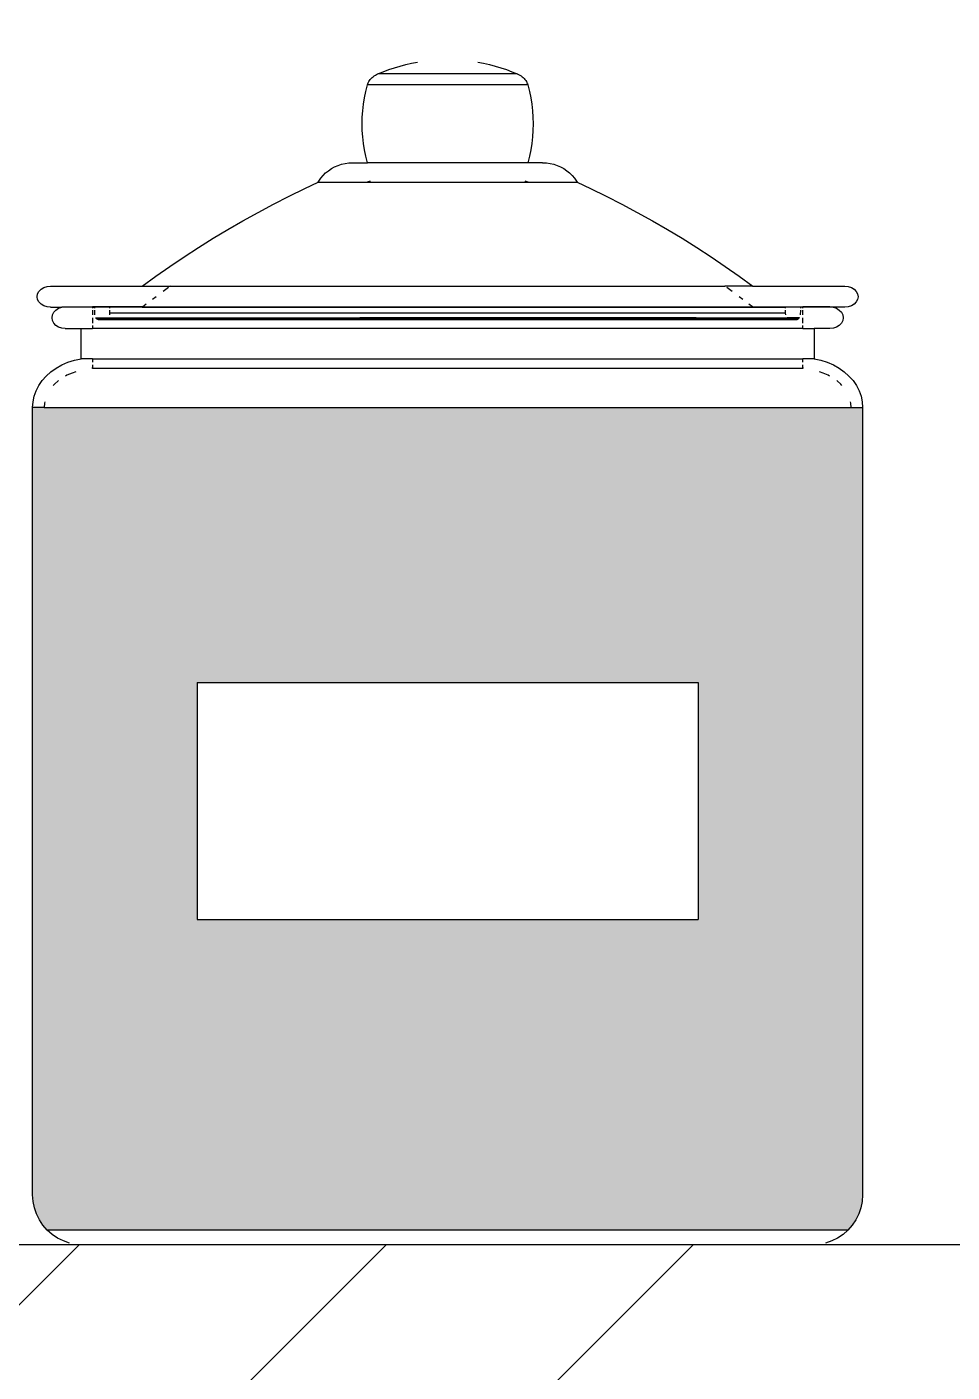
# Model space of a CAD drawing. Header units: millimetres. Extents: x 857 to 2168, y 576 to 1198.
# Drawn here: x 1510.3 to 1517.08, y 625.43 to 635.29 of the extents above; entities that cross this region are included whole.
import ezdxf

# ---------------------------------------------------------------- set-up
doc = ezdxf.new("R2010")
doc.units = ezdxf.units.MM
doc.layers.add('WAL', color=7, linetype='Continuous', lineweight=30)

msp = doc.modelspace()

# ---------------------------------------------------------------- hatches: boundary and pattern name
at = {"lineweight": -2, "true_color": 0xfac7ad}
h = msp.add_hatch(color=31, dxfattribs=at)
h.dxf.hatch_style = 1
h.paths.add_polyline_path([(1502.9774, 666.3152), (1502.8928, 666.3152), (1496.9806, 666.3152), (1496.896, 666.3152), (1496.896, 660.5431), (1496.8991, 660.4954), (1496.9084, 660.4484), (1496.9238, 660.4031), (1496.945, 660.3602), (1496.9716, 660.3204), (1497.0031, 660.2844), (1497.0391, 660.2529), (1497.0789, 660.2263), (1497.1218, 660.2051), (1497.1338, 660.2011), (1502.7396, 660.2011), (1502.7516, 660.2051), (1502.7945, 660.2263), (1502.8343, 660.2529), (1502.8703, 660.2844), (1502.9018, 660.3204), (1502.9284, 660.3602), (1502.9496, 660.4031), (1502.9649, 660.4484), (1502.9743, 660.4954), (1502.9774, 660.5431)])
h.paths.add_polyline_path([(1501.7719, 662.5604), (1498.1014, 662.5604), (1498.1014, 664.298), (1501.7719, 664.298)], flags=16)
h.paths.add_polyline_path([(1509.9276, 666.3152), (1509.843, 666.3152), (1503.9308, 666.3152), (1503.8462, 666.3152), (1503.8462, 660.5431), (1503.8493, 660.4954), (1503.8587, 660.4484), (1503.874, 660.4031), (1503.8952, 660.3602), (1503.9218, 660.3204), (1503.9533, 660.2844), (1503.9893, 660.2529), (1504.0291, 660.2263), (1504.072, 660.2051), (1504.084, 660.2011), (1509.6898, 660.2011), (1509.7018, 660.2051), (1509.7447, 660.2263), (1509.7845, 660.2529), (1509.8205, 660.2844), (1509.852, 660.3204), (1509.8786, 660.3602), (1509.8998, 660.4031), (1509.9152, 660.4484), (1509.9245, 660.4954), (1509.9276, 660.5431)])
h.paths.add_polyline_path([(1505.0517, 662.5604), (1505.0517, 664.298), (1508.7221, 664.298), (1508.7221, 662.5604)], flags=16)
h.paths.add_polyline_path([(1516.6871, 660.4031), (1516.7025, 660.4484), (1516.7118, 660.4954), (1516.715, 660.5431), (1516.715, 664.7949), (1510.6335, 664.7949), (1510.6335, 660.5431), (1510.6366, 660.4954), (1510.646, 660.4484), (1510.6614, 660.4031), (1510.6825, 660.3602), (1510.7091, 660.3204), (1510.7407, 660.2844), (1510.7766, 660.2529), (1510.8164, 660.2263), (1510.8594, 660.2051), (1510.8714, 660.2011), (1516.4771, 660.2011), (1516.4891, 660.2051), (1516.532, 660.2263), (1516.5718, 660.2529), (1516.6078, 660.2844), (1516.6393, 660.3204), (1516.6659, 660.3602)])
h.paths.add_polyline_path([(1511.839, 661.8002), (1511.839, 663.5378), (1515.5095, 663.5378), (1515.5095, 661.8002)], flags=16)
h.paths.add_polyline_path([(1523.6652, 664.7949), (1517.5837, 664.7949), (1517.5837, 660.5431), (1517.5869, 660.4954), (1517.5962, 660.4484), (1517.6116, 660.4031), (1517.6327, 660.3602), (1517.6593, 660.3204), (1517.6909, 660.2844), (1517.7269, 660.2529), (1517.7667, 660.2263), (1517.8096, 660.2051), (1517.8216, 660.2011), (1523.4273, 660.2011), (1523.4393, 660.2051), (1523.4822, 660.2263), (1523.522, 660.2529), (1523.558, 660.2844), (1523.5896, 660.3204), (1523.6162, 660.3602), (1523.6373, 660.4031), (1523.6527, 660.4484), (1523.662, 660.4954), (1523.6652, 660.5431)])
h.paths.add_polyline_path([(1518.7892, 661.8002), (1518.7892, 663.5378), (1522.4597, 663.5378), (1522.4597, 661.8002)], flags=16)
h.paths.add_polyline_path([(1504.2156, 653.5271), (1498.1341, 653.5271), (1498.1341, 649.2754), (1498.1373, 649.2276), (1498.1466, 649.1807), (1498.162, 649.1354), (1498.1831, 649.0925), (1498.2097, 649.0527), (1498.2413, 649.0167), (1504.1084, 649.0167), (1504.14, 649.0527), (1504.1666, 649.0925), (1504.1877, 649.1354), (1504.2031, 649.1807), (1504.2124, 649.2276), (1504.2156, 649.2754)])
h.paths.add_polyline_path([(1503.0101, 650.5325), (1499.3396, 650.5325), (1499.3396, 652.27), (1503.0101, 652.27)], flags=16)
h.paths.add_polyline_path([(1524.9033, 655.0475), (1524.8187, 655.0475), (1518.9065, 655.0475), (1518.8219, 655.0475), (1518.8219, 649.2754), (1518.825, 649.2276), (1518.8344, 649.1807), (1518.8497, 649.1354), (1518.8709, 649.0925), (1518.8975, 649.0527), (1518.9291, 649.0167), (1524.7962, 649.0167), (1524.8277, 649.0527), (1524.8543, 649.0925), (1524.8755, 649.1354), (1524.8909, 649.1807), (1524.9002, 649.2276), (1524.9033, 649.2754)])
h.paths.add_polyline_path([(1523.6979, 653.0302), (1523.6979, 651.2927), (1520.0274, 651.2927), (1520.0274, 653.0302)], flags=16)
h.paths.add_polyline_path([(1511.1658, 653.5271), (1505.0844, 653.5271), (1505.0844, 649.2754), (1505.0875, 649.2276), (1505.0968, 649.1807), (1505.1122, 649.1354), (1505.1334, 649.0925), (1505.16, 649.0527), (1505.1915, 649.0167), (1511.0586, 649.0167), (1511.0902, 649.0527), (1511.1168, 649.0925), (1511.1379, 649.1354), (1511.1533, 649.1807), (1511.1627, 649.2276), (1511.1658, 649.2754)])
h.paths.add_polyline_path([(1506.2898, 650.5325), (1506.2898, 652.27), (1509.9603, 652.27), (1509.9603, 650.5325)], flags=16)
h.paths.add_polyline_path([(1517.9531, 655.0475), (1517.8685, 655.0475), (1511.9563, 655.0475), (1511.8717, 655.0475), (1511.8717, 649.2754), (1511.8748, 649.2276), (1511.8841, 649.1807), (1511.8995, 649.1354), (1511.9207, 649.0925), (1511.9473, 649.0527), (1511.9788, 649.0167), (1517.846, 649.0167), (1517.8775, 649.0527), (1517.9041, 649.0925), (1517.9253, 649.1354), (1517.9407, 649.1807), (1517.95, 649.2276), (1517.9531, 649.2754)])
h.paths.add_polyline_path([(1513.0772, 651.2927), (1513.0772, 653.0302), (1516.7476, 653.0302), (1516.7476, 651.2927)], flags=16)
h.paths.add_polyline_path([(1502.6545, 643.7909), (1502.5699, 643.7909), (1496.6576, 643.7909), (1496.573, 643.7909), (1496.573, 638.0188), (1496.5762, 637.9711), (1496.5855, 637.9242), (1496.6009, 637.8788), (1496.622, 637.8359), (1496.6486, 637.7961), (1496.6802, 637.7601), (1496.7162, 637.7286), (1496.7559, 637.702), (1496.7989, 637.6808), (1496.8442, 637.6655), (1496.8911, 637.6561), (1496.9389, 637.653), (1497.304, 637.653), (1501.9235, 637.653), (1502.2886, 637.653), (1502.3364, 637.6561), (1502.3833, 637.6655), (1502.4286, 637.6808), (1502.4715, 637.702), (1502.5113, 637.7286), (1502.5473, 637.7601), (1502.5789, 637.7961), (1502.6054, 637.8359), (1502.6266, 637.8788), (1502.642, 637.9242), (1502.6513, 637.9711), (1502.6545, 638.0188)])
h.paths.add_polyline_path([(1497.7785, 640.0361), (1497.7785, 641.7737), (1501.449, 641.7737), (1501.449, 640.0361)], flags=16)
h.paths.add_polyline_path([(1509.6047, 643.7909), (1509.5201, 643.7909), (1503.6078, 643.7909), (1503.5232, 643.7909), (1503.5232, 638.0188), (1503.5264, 637.9711), (1503.5357, 637.9242), (1503.5511, 637.8788), (1503.5723, 637.8359), (1503.5988, 637.7961), (1503.6304, 637.7601), (1503.6664, 637.7286), (1503.7062, 637.702), (1503.7491, 637.6808), (1503.7944, 637.6655), (1503.8413, 637.6561), (1503.8891, 637.653), (1504.2542, 637.653), (1508.8737, 637.653), (1509.2388, 637.653), (1509.2866, 637.6561), (1509.3335, 637.6655), (1509.3788, 637.6808), (1509.4218, 637.702), (1509.4615, 637.7286), (1509.4975, 637.7601), (1509.5291, 637.7961), (1509.5557, 637.8359), (1509.5768, 637.8788), (1509.5922, 637.9242), (1509.6016, 637.9711), (1509.6047, 638.0188)])
h.paths.add_polyline_path([(1504.7287, 640.0361), (1504.7287, 641.7737), (1508.3992, 641.7737), (1508.3992, 640.0361)], flags=16)
h.paths.add_polyline_path([(1516.392, 642.2706), (1510.3106, 642.2706), (1510.3106, 638.0188), (1510.3137, 637.9711), (1510.323, 637.9242), (1510.3384, 637.8788), (1510.3596, 637.8359), (1510.3862, 637.7961), (1510.4177, 637.7601), (1510.4537, 637.7286), (1510.4935, 637.702), (1510.5364, 637.6808), (1510.5817, 637.6655), (1510.6287, 637.6561), (1510.6764, 637.653), (1511.0416, 637.653), (1515.661, 637.653), (1516.0262, 637.653), (1516.0739, 637.6561), (1516.1208, 637.6655), (1516.1662, 637.6808), (1516.2091, 637.702), (1516.2489, 637.7286), (1516.2848, 637.7601), (1516.3164, 637.7961), (1516.343, 637.8359), (1516.3642, 637.8788), (1516.3795, 637.9242), (1516.3889, 637.9711), (1516.392, 638.0188)])
h.paths.add_polyline_path([(1511.516, 639.2759), (1511.516, 641.0135), (1515.1865, 641.0135), (1515.1865, 639.2759)], flags=16)
h.paths.add_polyline_path([(1523.2932, 637.8359), (1523.3144, 637.8788), (1523.3298, 637.9242), (1523.3391, 637.9711), (1523.3422, 638.0188), (1523.3422, 642.2706), (1517.2608, 642.2706), (1517.2608, 638.0188), (1517.2639, 637.9711), (1517.2732, 637.9242), (1517.2886, 637.8788), (1517.3098, 637.8359), (1517.3364, 637.7961), (1517.3679, 637.7601), (1517.4039, 637.7286), (1517.4437, 637.702), (1517.4866, 637.6808), (1517.5319, 637.6655), (1517.5789, 637.6561), (1517.6266, 637.653), (1517.9918, 637.653), (1522.6112, 637.653), (1522.9764, 637.653), (1523.0241, 637.6561), (1523.0711, 637.6655), (1523.1164, 637.6808), (1523.1593, 637.702), (1523.1991, 637.7286), (1523.2351, 637.7601), (1523.2666, 637.7961)])
h.paths.add_polyline_path([(1518.4663, 639.2759), (1518.4663, 641.0135), (1522.1367, 641.0135), (1522.1367, 639.2759)], flags=16)
h.paths.add_polyline_path([(1502.6849, 630.9782), (1496.6035, 630.9782), (1496.6035, 626.7265), (1496.6066, 626.6787), (1496.616, 626.6318), (1496.6314, 626.5865), (1496.6525, 626.5435), (1496.6791, 626.5037), (1496.7107, 626.4678), (1502.5778, 626.4678), (1502.6093, 626.5037), (1502.6359, 626.5435), (1502.6571, 626.5865), (1502.6725, 626.6318), (1502.6818, 626.6787), (1502.6849, 626.7265)])
h.paths.add_polyline_path([(1497.809, 627.9836), (1497.809, 629.7211), (1501.4795, 629.7211), (1501.4795, 627.9836)], flags=16)
h.paths.add_polyline_path([(1509.6352, 630.9782), (1503.5537, 630.9782), (1503.5537, 626.7265), (1503.5569, 626.6787), (1503.5662, 626.6318), (1503.5816, 626.5865), (1503.6027, 626.5435), (1503.6293, 626.5037), (1503.6609, 626.4678), (1509.528, 626.4678), (1509.5596, 626.5037), (1509.5862, 626.5435), (1509.6073, 626.5865), (1509.6227, 626.6318), (1509.632, 626.6787), (1509.6352, 626.7265)])
h.paths.add_polyline_path([(1504.7592, 627.9836), (1504.7592, 629.7211), (1508.4297, 629.7211), (1508.4297, 627.9836)], flags=16)
h.paths.add_polyline_path([(1516.4225, 632.4986), (1516.3379, 632.4986), (1510.4256, 632.4986), (1510.341, 632.4986), (1510.341, 626.7265), (1510.3442, 626.6787), (1510.3535, 626.6318), (1510.3689, 626.5865), (1510.3901, 626.5435), (1510.4167, 626.5037), (1510.4482, 626.4678), (1516.3153, 626.4678), (1516.3469, 626.5037), (1516.3735, 626.5435), (1516.3946, 626.5865), (1516.41, 626.6318), (1516.4194, 626.6787), (1516.4225, 626.7265)])
h.paths.add_polyline_path([(1511.5465, 628.7437), (1511.5465, 630.4813), (1515.217, 630.4813), (1515.217, 628.7437)], flags=16)
h.paths.add_polyline_path([(1523.3727, 632.4986), (1523.2881, 632.4986), (1517.3759, 632.4986), (1517.2913, 632.4986), (1517.2913, 626.7265), (1517.2944, 626.6787), (1517.3037, 626.6318), (1517.3191, 626.5865), (1517.3403, 626.5435), (1517.3669, 626.5037), (1517.3984, 626.4678), (1523.2656, 626.4678), (1523.2971, 626.5037), (1523.3237, 626.5435), (1523.3449, 626.5865), (1523.3602, 626.6318), (1523.3696, 626.6787), (1523.3727, 626.7265)])
h.paths.add_polyline_path([(1522.1672, 628.7437), (1518.4968, 628.7437), (1518.4968, 630.4813), (1522.1672, 630.4813)], flags=16)
at = {"layer": 'WAL', "lineweight": -2, "true_color": 0xd56c9f}
h = msp.add_hatch(dxfattribs=at)
h.set_pattern_fill('GOST_GROUND', color=233, scale=0.75)
h.set_pattern_definition([(45, (-730.247, 1758.333), (10.606602, 0), [15]), (45, (-727.997, 1758.333), (10.606602, 0), [15]), (45, (-725.747, 1758.333), (10.606602, 0), [15])])
h.paths.add_polyline_path([(1533.8141, 703.2475), (1490.8692, 703.2475), (1490.8692, 673.8299), (1529.406, 673.8299, 0.496712), (1529.406, 672.89), (1490.8692, 672.89), (1490.8692, 671.0101), (1529.406, 671.0101), (1529.406, 626.3639), (1490.8692, 626.3639), (1490.8692, 624.4841), (1529.4284, 624.4841, 0.569305), (1529.4284, 623.5442), (1490.8692, 623.5442), (1490.8692, 594.9485), (1533.8141, 594.9485), (1533.8141, 622.6047)])

# ---------------------------------------------------------------- linework, layer by layer
at = {"layer": 'WAL', "lineweight": -2}
for p, q in [((1512.9104, 634.9587), (1512.9506, 634.9737)), ((1512.9104, 634.9587), (1512.9506, 634.9737)), ((1512.9506, 634.9737), (1512.9916, 634.9874)), ((1512.9506, 634.9737), (1512.9916, 634.9874)), ((1512.9916, 634.9874), (1513.0333, 634.9998)), ((1512.9916, 634.9874), (1513.0333, 634.9998)), ((1513.0333, 634.9998), (1513.0755, 635.0108)), ((1513.0333, 634.9998), (1513.0755, 635.0108)), ((1513.0755, 635.0108), (1513.1182, 635.0204)), ((1513.0755, 635.0108), (1513.1182, 635.0204)), ((1513.1182, 635.0204), (1513.1614, 635.0287)), ((1513.1182, 635.0204), (1513.1614, 635.0287)), ((1513.6021, 635.0287), (1513.6453, 635.0204)), ((1513.6021, 635.0287), (1513.6453, 635.0204)), ((1513.6453, 635.0204), (1513.6881, 635.0108)), ((1513.6453, 635.0204), (1513.6881, 635.0108)), ((1513.6881, 635.0108), (1513.7303, 634.9998)), ((1513.6881, 635.0108), (1513.7303, 634.9998)), ((1513.7303, 634.9998), (1513.7719, 634.9874)), ((1513.7303, 634.9998), (1513.7719, 634.9874)), ((1513.7719, 634.9874), (1513.8129, 634.9737)), ((1513.7719, 634.9874), (1513.8129, 634.9737)), ((1513.8129, 634.9737), (1513.8531, 634.9587)), ((1513.8129, 634.9737), (1513.8531, 634.9587)), ((1512.7823, 634.8145), (1512.794, 634.8614)), ((1512.7823, 634.8145), (1512.794, 634.8614)), ((1512.794, 634.8614), (1512.7967, 634.8699)), ((1512.794, 634.8614), (1512.7967, 634.8699)), ((1513.9695, 634.8614), (1512.794, 634.8614)), ((1513.9695, 634.8614), (1512.794, 634.8614)), ((1512.7967, 634.8699), (1512.8002, 634.8781)), ((1512.7967, 634.8699), (1512.8002, 634.8781)), ((1512.8002, 634.8781), (1512.8044, 634.8862)), ((1512.8002, 634.8781), (1512.8044, 634.8862)), ((1512.8044, 634.8862), (1512.8094, 634.894)), ((1512.8044, 634.8862), (1512.8094, 634.894)), ((1512.8094, 634.894), (1512.815, 634.9015)), ((1512.8094, 634.894), (1512.815, 634.9015)), ((1512.815, 634.9015), (1512.8213, 634.9086)), ((1512.815, 634.9015), (1512.8213, 634.9086)), ((1512.8213, 634.9086), (1512.8282, 634.9154)), ((1512.8213, 634.9086), (1512.8282, 634.9154)), ((1512.8282, 634.9154), (1512.8357, 634.9217)), ((1512.8282, 634.9154), (1512.8357, 634.9217)), ((1512.8357, 634.9217), (1512.8438, 634.9276)), ((1512.8357, 634.9217), (1512.8438, 634.9276)), ((1512.8438, 634.9276), (1512.8524, 634.933)), ((1512.8438, 634.9276), (1512.8524, 634.933)), ((1512.8524, 634.933), (1512.8615, 634.938)), ((1512.8524, 634.933), (1512.8615, 634.938)), ((1512.8615, 634.938), (1512.871, 634.9424)), ((1512.8615, 634.938), (1512.871, 634.9424)), ((1512.871, 634.9424), (1512.9104, 634.9587)), ((1512.871, 634.9424), (1512.9104, 634.9587)), ((1513.8926, 634.9424), (1512.871, 634.9424)), ((1513.8926, 634.9424), (1512.871, 634.9424)), ((1513.8531, 634.9587), (1513.8926, 634.9424)), ((1513.8531, 634.9587), (1513.8926, 634.9424)), ((1513.8926, 634.9424), (1513.902, 634.938)), ((1513.8926, 634.9424), (1513.902, 634.938)), ((1513.902, 634.938), (1513.9111, 634.933)), ((1513.902, 634.938), (1513.9111, 634.933)), ((1513.9111, 634.933), (1513.9197, 634.9276)), ((1513.9111, 634.933), (1513.9197, 634.9276)), ((1513.9197, 634.9276), (1513.9278, 634.9217)), ((1513.9197, 634.9276), (1513.9278, 634.9217)), ((1513.9278, 634.9217), (1513.9353, 634.9154)), ((1513.9278, 634.9217), (1513.9353, 634.9154)), ((1513.9353, 634.9154), (1513.9422, 634.9086)), ((1513.9353, 634.9154), (1513.9422, 634.9086)), ((1513.9422, 634.9086), (1513.9485, 634.9015)), ((1513.9422, 634.9086), (1513.9485, 634.9015)), ((1513.9485, 634.9015), (1513.9542, 634.894)), ((1513.9485, 634.9015), (1513.9542, 634.894)), ((1513.9542, 634.894), (1513.9591, 634.8862)), ((1513.9542, 634.894), (1513.9591, 634.8862)), ((1513.9591, 634.8862), (1513.9633, 634.8781)), ((1513.9591, 634.8862), (1513.9633, 634.8781)), ((1513.9633, 634.8781), (1513.9668, 634.8699)), ((1513.9633, 634.8781), (1513.9668, 634.8699)), ((1513.9668, 634.8699), (1513.9695, 634.8614)), ((1513.9668, 634.8699), (1513.9695, 634.8614)), ((1513.9695, 634.8614), (1513.9812, 634.8145)), ((1513.9695, 634.8614), (1513.9812, 634.8145)), ((1512.7652, 634.7198), (1512.7727, 634.7673)), ((1512.7652, 634.7198), (1512.7727, 634.7673)), ((1512.7727, 634.7673), (1512.7823, 634.8145)), ((1512.7727, 634.7673), (1512.7823, 634.8145)), ((1513.9812, 634.8145), (1513.9909, 634.7673)), ((1513.9812, 634.8145), (1513.9909, 634.7673)), ((1513.9909, 634.7673), (1513.9984, 634.7198)), ((1513.9909, 634.7673), (1513.9984, 634.7198)), ((1512.7566, 634.6244), (1512.7598, 634.6721)), ((1512.7566, 634.6244), (1512.7598, 634.6721)), ((1512.7598, 634.6721), (1512.7652, 634.7198)), ((1512.7598, 634.6721), (1512.7652, 634.7198)), ((1513.9984, 634.7198), (1514.0037, 634.6721)), ((1513.9984, 634.7198), (1514.0037, 634.6721)), ((1514.0037, 634.6721), (1514.0069, 634.6244)), ((1514.0037, 634.6721), (1514.0069, 634.6244)), ((1512.7555, 634.5765), (1512.7566, 634.6244)), ((1512.7555, 634.5765), (1512.7566, 634.6244)), ((1512.7566, 634.5287), (1512.7555, 634.5765)), ((1512.7566, 634.5287), (1512.7555, 634.5765)), ((1514.0069, 634.6244), (1514.008, 634.5765)), ((1514.0069, 634.6244), (1514.008, 634.5765)), ((1514.008, 634.5765), (1514.0069, 634.5287)), ((1514.008, 634.5765), (1514.0069, 634.5287)), ((1512.7598, 634.4809), (1512.7566, 634.5287)), ((1512.7598, 634.4809), (1512.7566, 634.5287)), ((1512.7652, 634.4332), (1512.7598, 634.4809)), ((1512.7652, 634.4332), (1512.7598, 634.4809)), ((1514.0037, 634.4809), (1513.9984, 634.4332)), ((1514.0037, 634.4809), (1513.9984, 634.4332)), ((1514.0069, 634.5287), (1514.0037, 634.4809)), ((1514.0069, 634.5287), (1514.0037, 634.4809)), ((1512.7727, 634.3858), (1512.7652, 634.4332)), ((1512.7727, 634.3858), (1512.7652, 634.4332)), ((1512.7823, 634.3385), (1512.7727, 634.3858)), ((1512.7823, 634.3385), (1512.7727, 634.3858)), ((1513.9909, 634.3858), (1513.9812, 634.3385)), ((1513.9909, 634.3858), (1513.9812, 634.3385)), ((1513.9984, 634.4332), (1513.9909, 634.3858)), ((1513.9984, 634.4332), (1513.9909, 634.3858)), ((1512.5538, 634.2613), (1512.5786, 634.2721)), ((1512.5538, 634.2613), (1512.5786, 634.2721)), ((1512.5786, 634.2721), (1512.6044, 634.2806)), ((1512.5786, 634.2721), (1512.6044, 634.2806)), ((1512.6044, 634.2806), (1512.631, 634.2867)), ((1512.6044, 634.2806), (1512.631, 634.2867)), ((1512.631, 634.2867), (1512.6581, 634.2904)), ((1512.631, 634.2867), (1512.6581, 634.2904)), ((1512.6581, 634.2904), (1512.6854, 634.2916)), ((1512.6581, 634.2904), (1512.6854, 634.2916)), ((1512.6854, 634.2916), (1512.794, 634.2916)), ((1512.6854, 634.2916), (1512.794, 634.2916)), ((1512.794, 634.2916), (1512.7823, 634.3385)), ((1512.794, 634.2916), (1512.7823, 634.3385)), ((1513.9695, 634.2916), (1512.794, 634.2916)), ((1513.9695, 634.2916), (1512.794, 634.2916)), ((1513.9812, 634.3385), (1513.9695, 634.2916)), ((1513.9812, 634.3385), (1513.9695, 634.2916)), ((1514.0781, 634.2916), (1513.9695, 634.2916)), ((1514.0781, 634.2916), (1513.9695, 634.2916)), ((1514.0781, 634.2916), (1514.1054, 634.2904)), ((1514.0781, 634.2916), (1514.1054, 634.2904)), ((1514.1054, 634.2904), (1514.1325, 634.2867)), ((1514.1054, 634.2904), (1514.1325, 634.2867)), ((1514.1325, 634.2867), (1514.1591, 634.2806)), ((1514.1325, 634.2867), (1514.1591, 634.2806)), ((1514.1591, 634.2806), (1514.1849, 634.2721)), ((1514.1591, 634.2806), (1514.1849, 634.2721)), ((1514.1849, 634.2721), (1514.2098, 634.2613)), ((1514.1849, 634.2721), (1514.2098, 634.2613)), ((1512.4374, 634.1556), (1512.452, 634.1773)), ((1512.4374, 634.1556), (1512.452, 634.1773)), ((1512.452, 634.1773), (1512.4687, 634.1977)), ((1512.452, 634.1773), (1512.4687, 634.1977)), ((1512.4687, 634.1977), (1512.4874, 634.2164)), ((1512.4687, 634.1977), (1512.4874, 634.2164)), ((1512.4874, 634.2164), (1512.5079, 634.2334)), ((1512.4874, 634.2164), (1512.5079, 634.2334)), ((1512.5079, 634.2334), (1512.5301, 634.2484)), ((1512.5079, 634.2334), (1512.5301, 634.2484)), ((1512.5301, 634.2484), (1512.5538, 634.2613)), ((1512.5301, 634.2484), (1512.5538, 634.2613)), ((1514.2098, 634.2613), (1514.2334, 634.2484)), ((1514.2098, 634.2613), (1514.2334, 634.2484)), ((1514.2334, 634.2484), (1514.2556, 634.2334)), ((1514.2334, 634.2484), (1514.2556, 634.2334)), ((1514.2556, 634.2334), (1514.2761, 634.2164)), ((1514.2556, 634.2334), (1514.2761, 634.2164)), ((1514.2761, 634.2164), (1514.2949, 634.1977)), ((1514.2761, 634.2164), (1514.2949, 634.1977)), ((1514.2949, 634.1977), (1514.3116, 634.1773)), ((1514.2949, 634.1977), (1514.3116, 634.1773)), ((1514.3116, 634.1773), (1514.3262, 634.1556)), ((1514.3116, 634.1773), (1514.3262, 634.1556)), ((1512.2198, 634.0459), (1512.3353, 634.1022)), ((1512.2198, 634.0459), (1512.3353, 634.1022)), ((1512.3353, 634.1022), (1512.4333, 634.1479)), ((1512.3353, 634.1022), (1512.4333, 634.1479)), ((1512.4333, 634.1479), (1512.4374, 634.1556)), ((1512.4333, 634.1479), (1512.4374, 634.1556)), ((1512.4333, 634.1479), (1512.7926, 634.1479)), ((1512.4333, 634.1479), (1512.7926, 634.1479)), ((1512.8136, 634.1556), (1512.7926, 634.1479)), ((1512.8136, 634.1556), (1512.7926, 634.1479)), ((1512.7926, 634.1479), (1513.9709, 634.1479)), ((1512.7926, 634.1479), (1513.9709, 634.1479)), ((1513.9709, 634.1479), (1513.9499, 634.1556)), ((1513.9709, 634.1479), (1513.9499, 634.1556)), ((1513.9709, 634.1479), (1514.3303, 634.1479)), ((1513.9709, 634.1479), (1514.3303, 634.1479)), ((1514.3262, 634.1556), (1514.3303, 634.1479)), ((1514.3262, 634.1556), (1514.3303, 634.1479)), ((1514.3303, 634.1479), (1514.4283, 634.1022)), ((1514.3303, 634.1479), (1514.4283, 634.1022)), ((1514.4283, 634.1022), (1514.5437, 634.0459)), ((1514.4283, 634.1022), (1514.5437, 634.0459)), ((1511.9929, 633.9279), (1512.1057, 633.9878)), ((1511.9929, 633.9279), (1512.1057, 633.9878)), ((1512.1057, 633.9878), (1512.2198, 634.0459)), ((1512.1057, 633.9878), (1512.2198, 634.0459)), ((1514.5437, 634.0459), (1514.6579, 633.9878)), ((1514.5437, 634.0459), (1514.6579, 633.9878)), ((1514.6579, 633.9878), (1514.7707, 633.9279)), ((1514.6579, 633.9878), (1514.7707, 633.9279)), ((1511.8814, 633.8662), (1511.9929, 633.9279)), ((1511.8814, 633.8662), (1511.9929, 633.9279)), ((1514.7707, 633.9279), (1514.8821, 633.8662)), ((1514.7707, 633.9279), (1514.8821, 633.8662)), ((1511.663, 633.7376), (1511.7715, 633.8028)), ((1511.663, 633.7376), (1511.7715, 633.8028)), ((1511.7715, 633.8028), (1511.8814, 633.8662)), ((1511.7715, 633.8028), (1511.8814, 633.8662)), ((1514.8821, 633.8662), (1514.9921, 633.8028)), ((1514.8821, 633.8662), (1514.9921, 633.8028)), ((1514.9921, 633.8028), (1515.1006, 633.7376)), ((1514.9921, 633.8028), (1515.1006, 633.7376)), ((1511.556, 633.6707), (1511.663, 633.7376)), ((1511.556, 633.6707), (1511.663, 633.7376)), ((1515.1006, 633.7376), (1515.2075, 633.6707)), ((1515.1006, 633.7376), (1515.2075, 633.6707)), ((1511.3469, 633.5319), (1511.4506, 633.6021)), ((1511.3469, 633.5319), (1511.4506, 633.6021)), ((1511.4506, 633.6021), (1511.556, 633.6707)), ((1511.4506, 633.6021), (1511.556, 633.6707)), ((1515.2075, 633.6707), (1515.3129, 633.6021)), ((1515.2075, 633.6707), (1515.3129, 633.6021)), ((1515.3129, 633.6021), (1515.4166, 633.5319)), ((1515.3129, 633.6021), (1515.4166, 633.5319)), ((1511.2448, 633.46), (1511.3469, 633.5319)), ((1511.2448, 633.46), (1511.3469, 633.5319)), ((1515.4166, 633.5319), (1515.5187, 633.46)), ((1515.4166, 633.5319), (1515.5187, 633.46)), ((1510.4229, 633.3763), (1510.4464, 633.384)), ((1510.4229, 633.3763), (1510.4464, 633.384)), ((1510.4464, 633.384), (1510.4715, 633.3866)), ((1510.4464, 633.384), (1510.4715, 633.3866)), ((1510.4715, 633.3866), (1511.1445, 633.3866)), ((1510.4715, 633.3866), (1511.1445, 633.3866)), ((1511.1445, 633.3866), (1511.2448, 633.46)), ((1511.1445, 633.3866), (1511.2448, 633.46)), ((1511.1445, 633.3866), (1511.3508, 633.3866)), ((1511.1445, 633.3866), (1511.3508, 633.3866)), ((1511.3508, 633.3866), (1511.3472, 633.384)), ((1511.3508, 633.3866), (1511.3472, 633.384)), ((1511.3508, 633.3866), (1515.4127, 633.3866)), ((1511.3508, 633.3866), (1515.4127, 633.3866)), ((1515.4163, 633.384), (1515.4127, 633.3866)), ((1515.6191, 633.3866), (1515.4127, 633.3866)), ((1515.4163, 633.384), (1515.4127, 633.3866)), ((1515.6191, 633.3866), (1515.4127, 633.3866)), ((1515.5187, 633.46), (1515.6191, 633.3866)), ((1515.5187, 633.46), (1515.6191, 633.3866)), ((1515.6191, 633.3866), (1516.292, 633.3866)), ((1515.6191, 633.3866), (1516.292, 633.3866)), ((1516.292, 633.3866), (1516.3172, 633.384)), ((1516.292, 633.3866), (1516.3172, 633.384)), ((1516.3172, 633.384), (1516.3406, 633.3763)), ((1516.3172, 633.384), (1516.3406, 633.3763)), ((1510.3743, 633.3095), (1510.3777, 633.3295)), ((1510.3743, 633.3095), (1510.3777, 633.3295)), ((1510.3777, 633.2896), (1510.3743, 633.3095)), ((1510.3777, 633.2896), (1510.3743, 633.3095)), ((1510.3777, 633.3295), (1510.3874, 633.3481)), ((1510.3777, 633.3295), (1510.3874, 633.3481)), ((1510.3874, 633.271), (1510.3777, 633.2896)), ((1510.3874, 633.271), (1510.3777, 633.2896)), ((1510.3874, 633.3481), (1510.4028, 633.364)), ((1510.3874, 633.3481), (1510.4028, 633.364)), ((1510.4028, 633.364), (1510.4229, 633.3763)), ((1510.4028, 633.364), (1510.4229, 633.3763)), ((1511.2455, 633.3095), (1511.2194, 633.2896)), ((1511.2455, 633.3095), (1511.2194, 633.2896)), ((1511.3365, 633.3763), (1511.2974, 633.3481)), ((1511.3365, 633.3763), (1511.2974, 633.3481)), ((1515.4662, 633.3481), (1515.427, 633.3763)), ((1515.4662, 633.3481), (1515.427, 633.3763)), ((1515.5442, 633.2896), (1515.518, 633.3095)), ((1515.5442, 633.2896), (1515.518, 633.3095)), ((1516.3406, 633.3763), (1516.3607, 633.364)), ((1516.3406, 633.3763), (1516.3607, 633.364)), ((1516.3607, 633.364), (1516.3762, 633.3481)), ((1516.3607, 633.364), (1516.3762, 633.3481)), ((1516.3762, 633.3481), (1516.3859, 633.3295)), ((1516.3762, 633.3481), (1516.3859, 633.3295)), ((1516.3859, 633.2896), (1516.3762, 633.271)), ((1516.3859, 633.2896), (1516.3762, 633.271)), ((1516.3859, 633.3295), (1516.3892, 633.3095)), ((1516.3859, 633.3295), (1516.3892, 633.3095)), ((1516.3892, 633.3095), (1516.3859, 633.2896)), ((1516.3892, 633.3095), (1516.3859, 633.2896)), ((1510.4028, 633.255), (1510.3874, 633.271)), ((1510.4028, 633.255), (1510.3874, 633.271)), ((1510.4229, 633.2428), (1510.4028, 633.255)), ((1510.4229, 633.2428), (1510.4028, 633.255)), ((1510.4464, 633.2351), (1510.4229, 633.2428)), ((1510.4464, 633.2351), (1510.4229, 633.2428)), ((1510.4715, 633.2324), (1510.4464, 633.2351)), ((1510.4715, 633.2324), (1510.4464, 633.2351)), ((1510.4715, 633.2324), (1510.555, 633.2323)), ((1510.4715, 633.2324), (1510.555, 633.2323)), ((1510.4863, 633.1763), (1510.496, 633.1954)), ((1510.4863, 633.1763), (1510.496, 633.1954)), ((1510.496, 633.1954), (1510.5114, 633.2118)), ((1510.496, 633.1954), (1510.5114, 633.2118)), ((1510.5114, 633.2118), (1510.5315, 633.2244)), ((1510.5114, 633.2118), (1510.5315, 633.2244)), ((1510.5315, 633.2244), (1510.555, 633.2323)), ((1510.5315, 633.2244), (1510.555, 633.2323)), ((1510.555, 633.2323), (1510.5559, 633.2324)), ((1510.555, 633.2323), (1510.5559, 633.2324)), ((1510.5559, 633.2324), (1510.5801, 633.235)), ((1510.5559, 633.2324), (1510.5801, 633.235)), ((1510.7801, 633.2324), (1510.5559, 633.2324)), ((1510.7801, 633.2324), (1510.5559, 633.2324)), ((1510.5801, 633.235), (1510.7801, 633.235)), ((1510.5801, 633.235), (1510.7801, 633.235)), ((1510.7801, 633.235), (1510.7801, 633.2324)), ((1511.1479, 633.235), (1510.7801, 633.235)), ((1510.7801, 633.235), (1510.7801, 633.2324)), ((1511.1479, 633.235), (1510.7801, 633.235)), ((1510.7801, 633.2324), (1510.7801, 633.2244)), ((1510.7801, 633.2324), (1510.7967, 633.2324)), ((1510.7801, 633.2324), (1510.7801, 633.2244)), ((1510.7801, 633.2324), (1510.7967, 633.2324)), ((1510.7801, 633.2118), (1510.7801, 633.1763)), ((1510.7801, 633.2118), (1510.7801, 633.1763)), ((1510.7969, 633.2244), (1510.7967, 633.2324)), ((1510.9053, 633.2324), (1510.7967, 633.2324)), ((1510.7969, 633.2244), (1510.7967, 633.2324)), ((1510.9053, 633.2324), (1510.7967, 633.2324)), ((1510.7976, 633.1763), (1510.7971, 633.2118)), ((1510.7976, 633.1763), (1510.7971, 633.2118)), ((1510.9053, 633.1893), (1510.9033, 633.1763)), ((1510.9053, 633.1893), (1510.9033, 633.1763)), ((1510.9053, 633.2324), (1510.9053, 633.2244)), ((1511.1445, 633.2324), (1510.9053, 633.2324)), ((1510.9053, 633.2324), (1510.9053, 633.2244)), ((1511.1445, 633.2324), (1510.9053, 633.2324)), ((1510.9053, 633.2118), (1510.9053, 633.1893)), ((1510.9053, 633.2118), (1510.9053, 633.1893)), ((1515.8582, 633.1893), (1510.9053, 633.1893)), ((1515.8582, 633.1893), (1510.9053, 633.1893)), ((1511.1479, 633.235), (1511.1445, 633.2324)), ((1511.1479, 633.235), (1511.1445, 633.2324)), ((1511.1445, 633.2324), (1515.6191, 633.2324)), ((1511.1445, 633.2324), (1515.6191, 633.2324)), ((1511.1741, 633.255), (1511.1479, 633.235)), ((1511.1741, 633.255), (1511.1479, 633.235)), ((1511.1479, 633.235), (1515.6157, 633.235)), ((1511.1479, 633.235), (1515.6157, 633.235)), ((1515.6157, 633.235), (1515.5895, 633.255)), ((1515.6157, 633.235), (1515.5895, 633.255)), ((1515.6191, 633.2324), (1515.6157, 633.235)), ((1515.6157, 633.235), (1515.9835, 633.235)), ((1515.6191, 633.2324), (1515.6157, 633.235)), ((1515.6157, 633.235), (1515.9835, 633.235)), ((1515.6191, 633.235), (1515.9835, 633.235)), ((1515.6191, 633.235), (1515.9835, 633.235)), ((1515.6191, 633.2324), (1515.8582, 633.2324)), ((1515.6191, 633.2324), (1515.8582, 633.2324)), ((1515.8582, 633.2244), (1515.8582, 633.2324)), ((1515.9668, 633.2324), (1515.8582, 633.2324)), ((1515.8582, 633.2244), (1515.8582, 633.2324)), ((1515.9668, 633.2324), (1515.8582, 633.2324)), ((1515.8582, 633.1893), (1515.8582, 633.2118)), ((1515.8582, 633.1893), (1515.8582, 633.2118)), ((1515.8603, 633.1763), (1515.8582, 633.1893)), ((1515.8603, 633.1763), (1515.8582, 633.1893)), ((1515.9665, 633.2118), (1515.9659, 633.1763)), ((1515.9665, 633.2118), (1515.9659, 633.1763)), ((1515.9668, 633.2324), (1515.9667, 633.2244)), ((1515.9668, 633.2324), (1515.9667, 633.2244)), ((1515.9835, 633.2324), (1515.9668, 633.2324)), ((1515.9835, 633.2324), (1515.9668, 633.2324)), ((1515.9835, 633.2324), (1515.9835, 633.235)), ((1516.1834, 633.235), (1515.9835, 633.235)), ((1515.9835, 633.2324), (1515.9835, 633.235)), ((1516.1834, 633.235), (1515.9835, 633.235)), ((1515.9835, 633.2244), (1515.9835, 633.2324)), ((1516.2076, 633.2324), (1515.9835, 633.2324)), ((1515.9835, 633.2244), (1515.9835, 633.2324)), ((1516.2076, 633.2324), (1515.9835, 633.2324)), ((1515.9835, 633.1763), (1515.9835, 633.2118)), ((1515.9835, 633.1763), (1515.9835, 633.2118)), ((1516.1834, 633.235), (1516.2076, 633.2324)), ((1516.1834, 633.235), (1516.2076, 633.2324)), ((1516.2076, 633.2324), (1516.2086, 633.2323)), ((1516.2076, 633.2324), (1516.2086, 633.2323)), ((1516.292, 633.2324), (1516.2086, 633.2323)), ((1516.292, 633.2324), (1516.2086, 633.2323)), ((1516.2086, 633.2323), (1516.232, 633.2244)), ((1516.2086, 633.2323), (1516.232, 633.2244)), ((1516.232, 633.2244), (1516.2521, 633.2118)), ((1516.232, 633.2244), (1516.2521, 633.2118)), ((1516.2521, 633.2118), (1516.2676, 633.1954)), ((1516.2521, 633.2118), (1516.2676, 633.1954)), ((1516.2676, 633.1954), (1516.2773, 633.1763)), ((1516.2676, 633.1954), (1516.2773, 633.1763)), ((1516.3172, 633.2351), (1516.292, 633.2324)), ((1516.3172, 633.2351), (1516.292, 633.2324)), ((1516.3406, 633.2428), (1516.3172, 633.2351)), ((1516.3406, 633.2428), (1516.3172, 633.2351)), ((1516.3607, 633.255), (1516.3406, 633.2428)), ((1516.3607, 633.255), (1516.3406, 633.2428)), ((1516.3762, 633.271), (1516.3607, 633.255)), ((1516.3762, 633.271), (1516.3607, 633.255)), ((1510.4829, 633.1558), (1510.4863, 633.1763)), ((1510.4829, 633.1558), (1510.4863, 633.1763)), ((1510.4863, 633.1353), (1510.4829, 633.1558)), ((1510.4863, 633.1353), (1510.4829, 633.1558)), ((1510.496, 633.1161), (1510.4863, 633.1353)), ((1510.496, 633.1161), (1510.4863, 633.1353)), ((1510.5114, 633.0997), (1510.496, 633.1161)), ((1510.5114, 633.0997), (1510.496, 633.1161)), ((1510.5315, 633.0871), (1510.5114, 633.0997)), ((1510.5315, 633.0871), (1510.5114, 633.0997)), ((1510.555, 633.0792), (1510.5315, 633.0871)), ((1510.555, 633.0792), (1510.5315, 633.0871)), ((1510.7801, 633.1558), (1510.7801, 633.1161)), ((1510.7801, 633.1558), (1510.7801, 633.1161)), ((1510.7801, 633.0997), (1510.7801, 633.0765)), ((1510.7801, 633.0997), (1510.7801, 633.0765)), ((1510.8047, 633.1545), (1510.804, 633.1558)), ((1510.8047, 633.1545), (1510.804, 633.1558)), ((1510.8074, 633.1505), (1510.8047, 633.1545)), ((1510.8047, 633.1545), (1510.8925, 633.1545)), ((1510.8074, 633.1505), (1510.8047, 633.1545)), ((1510.8047, 633.1545), (1510.8925, 633.1545)), ((1510.8074, 633.1505), (1510.8941, 633.1511)), ((1510.8074, 633.1505), (1510.8941, 633.1511)), ((1510.8103, 633.1472), (1510.8074, 633.1505)), ((1510.8103, 633.1472), (1510.8074, 633.1505)), ((1510.8103, 633.1472), (1510.891, 633.1476)), ((1510.8103, 633.1472), (1510.891, 633.1476)), ((1510.8239, 633.1411), (1510.8103, 633.1472)), ((1510.8239, 633.1411), (1510.8103, 633.1472)), ((1510.8841, 633.1428), (1510.8239, 633.1411)), ((1510.8841, 633.1428), (1510.8239, 633.1411)), ((1515.9396, 633.1411), (1510.8239, 633.1411)), ((1515.9396, 633.1411), (1510.8239, 633.1411)), ((1510.8877, 633.1448), (1510.8841, 633.1428)), ((1510.8877, 633.1448), (1510.8841, 633.1428)), ((1515.8794, 633.1428), (1510.8841, 633.1428)), ((1515.8794, 633.1428), (1510.8841, 633.1428)), ((1510.891, 633.1476), (1510.8877, 633.1448)), ((1510.891, 633.1476), (1510.8877, 633.1448)), ((1515.8759, 633.1448), (1510.8877, 633.1448)), ((1515.8759, 633.1448), (1510.8877, 633.1448)), ((1510.8941, 633.1511), (1510.891, 633.1476)), ((1510.8941, 633.1511), (1510.891, 633.1476)), ((1510.891, 633.1476), (1510.8979, 633.1472)), ((1510.891, 633.1476), (1510.8979, 633.1472)), ((1510.8925, 633.1545), (1510.897, 633.1552)), ((1510.8925, 633.1545), (1510.897, 633.1552)), ((1510.897, 633.1552), (1510.8941, 633.1511)), ((1510.897, 633.1552), (1510.8941, 633.1511)), ((1510.8941, 633.1511), (1510.8951, 633.1505)), ((1510.8941, 633.1511), (1510.8951, 633.1505)), ((1510.8951, 633.1505), (1510.9789, 633.1511)), ((1510.8951, 633.1505), (1510.9789, 633.1511)), ((1510.897, 633.1552), (1510.9816, 633.1552)), ((1510.897, 633.1552), (1510.9816, 633.1552)), ((1510.8979, 633.1472), (1510.9759, 633.1476)), ((1510.8979, 633.1472), (1510.9759, 633.1476)), ((1510.9759, 633.1476), (1511.1548, 633.1472)), ((1510.9759, 633.1476), (1511.1548, 633.1472)), ((1510.9789, 633.1511), (1511.1523, 633.1505)), ((1510.9789, 633.1511), (1511.1523, 633.1505)), ((1510.9816, 633.1552), (1511.15, 633.1545)), ((1510.9816, 633.1552), (1511.15, 633.1545)), ((1511.15, 633.1545), (1511.2299, 633.1552)), ((1511.15, 633.1545), (1511.2299, 633.1552)), ((1511.1523, 633.1505), (1511.2274, 633.1511)), ((1511.1523, 633.1505), (1511.2274, 633.1511)), ((1511.1548, 633.1472), (1511.2247, 633.1476)), ((1511.1548, 633.1472), (1511.2247, 633.1476)), ((1511.2247, 633.1476), (1511.5635, 633.1472)), ((1511.2247, 633.1476), (1511.5635, 633.1472)), ((1511.2274, 633.1511), (1511.5614, 633.1505)), ((1511.2274, 633.1511), (1511.5614, 633.1505)), ((1511.2299, 633.1552), (1511.5595, 633.1545)), ((1511.2299, 633.1552), (1511.5595, 633.1545)), ((1511.5595, 633.1545), (1511.6247, 633.1552)), ((1511.5595, 633.1545), (1511.6247, 633.1552)), ((1511.5614, 633.1505), (1511.6228, 633.1511)), ((1511.5614, 633.1505), (1511.6228, 633.1511)), ((1511.5635, 633.1472), (1511.6205, 633.1476)), ((1511.5635, 633.1472), (1511.6205, 633.1476)), ((1511.6205, 633.1476), (1512.096, 633.1472)), ((1511.6205, 633.1476), (1512.096, 633.1472)), ((1511.6228, 633.1511), (1512.0946, 633.1505)), ((1511.6228, 633.1511), (1512.0946, 633.1505)), ((1511.6247, 633.1552), (1512.0932, 633.1545)), ((1511.6247, 633.1552), (1512.0932, 633.1545)), ((1512.0932, 633.1545), (1512.1394, 633.1552)), ((1512.0932, 633.1545), (1512.1394, 633.1552)), ((1512.0946, 633.1505), (1512.138, 633.1511)), ((1512.0946, 633.1505), (1512.138, 633.1511)), ((1512.096, 633.1472), (1512.1364, 633.1476)), ((1512.096, 633.1472), (1512.1364, 633.1476)), ((1512.1364, 633.1476), (1512.7162, 633.1472)), ((1512.1364, 633.1476), (1512.7162, 633.1472)), ((1512.138, 633.1511), (1512.7155, 633.1505)), ((1512.138, 633.1511), (1512.7155, 633.1505)), ((1512.1394, 633.1552), (1512.7148, 633.1545)), ((1512.1394, 633.1552), (1512.7148, 633.1545)), ((1512.7148, 633.1545), (1512.7387, 633.1552)), ((1512.7148, 633.1545), (1512.7387, 633.1552)), ((1512.7155, 633.1505), (1512.7379, 633.1511)), ((1512.7155, 633.1505), (1512.7379, 633.1511)), ((1512.7162, 633.1472), (1512.7371, 633.1476)), ((1512.7162, 633.1472), (1512.7371, 633.1476)), ((1514.0264, 633.1476), (1512.7371, 633.1476)), ((1514.0264, 633.1476), (1512.7371, 633.1476)), ((1514.0256, 633.1511), (1512.7379, 633.1511)), ((1514.0256, 633.1511), (1512.7379, 633.1511)), ((1514.0249, 633.1552), (1512.7387, 633.1552)), ((1514.0249, 633.1552), (1512.7387, 633.1552)), ((1514.0488, 633.1545), (1514.0249, 633.1552)), ((1514.0488, 633.1545), (1514.0249, 633.1552)), ((1514.0481, 633.1505), (1514.0256, 633.1511)), ((1514.0481, 633.1505), (1514.0256, 633.1511)), ((1514.0473, 633.1472), (1514.0264, 633.1476)), ((1514.0473, 633.1472), (1514.0264, 633.1476)), ((1514.6271, 633.1476), (1514.0473, 633.1472)), ((1514.6271, 633.1476), (1514.0473, 633.1472)), ((1514.6256, 633.1511), (1514.0481, 633.1505)), ((1514.6256, 633.1511), (1514.0481, 633.1505)), ((1514.6242, 633.1552), (1514.0488, 633.1545)), ((1514.6242, 633.1552), (1514.0488, 633.1545)), ((1514.6703, 633.1545), (1514.6242, 633.1552)), ((1514.6703, 633.1545), (1514.6242, 633.1552)), ((1514.669, 633.1505), (1514.6256, 633.1511)), ((1514.669, 633.1505), (1514.6256, 633.1511)), ((1514.6675, 633.1472), (1514.6271, 633.1476)), ((1514.6675, 633.1472), (1514.6271, 633.1476)), ((1515.143, 633.1476), (1514.6675, 633.1472)), ((1515.143, 633.1476), (1514.6675, 633.1472)), ((1515.1408, 633.1511), (1514.669, 633.1505)), ((1515.1408, 633.1511), (1514.669, 633.1505)), ((1515.1388, 633.1552), (1514.6703, 633.1545)), ((1515.1388, 633.1552), (1514.6703, 633.1545)), ((1515.204, 633.1545), (1515.1388, 633.1552)), ((1515.204, 633.1545), (1515.1388, 633.1552)), ((1515.2021, 633.1505), (1515.1408, 633.1511)), ((1515.2021, 633.1505), (1515.1408, 633.1511)), ((1515.2001, 633.1472), (1515.143, 633.1476)), ((1515.2001, 633.1472), (1515.143, 633.1476)), ((1515.2001, 633.1472), (1515.5388, 633.1476)), ((1515.2001, 633.1472), (1515.5388, 633.1476)), ((1515.2021, 633.1505), (1515.5361, 633.1511)), ((1515.2021, 633.1505), (1515.5361, 633.1511)), ((1515.204, 633.1545), (1515.5337, 633.1552)), ((1515.204, 633.1545), (1515.5337, 633.1552)), ((1515.5337, 633.1552), (1515.6136, 633.1545)), ((1515.5337, 633.1552), (1515.6136, 633.1545)), ((1515.5361, 633.1511), (1515.6113, 633.1505)), ((1515.5361, 633.1511), (1515.6113, 633.1505)), ((1515.5388, 633.1476), (1515.6087, 633.1472)), ((1515.5388, 633.1476), (1515.6087, 633.1472)), ((1515.6087, 633.1472), (1515.7876, 633.1476)), ((1515.6087, 633.1472), (1515.7876, 633.1476)), ((1515.6113, 633.1505), (1515.7846, 633.1511)), ((1515.6113, 633.1505), (1515.7846, 633.1511)), ((1515.6136, 633.1545), (1515.7819, 633.1552)), ((1515.6136, 633.1545), (1515.7819, 633.1552)), ((1515.7819, 633.1552), (1515.8666, 633.1552)), ((1515.7819, 633.1552), (1515.8666, 633.1552)), ((1515.7846, 633.1511), (1515.8685, 633.1505)), ((1515.7846, 633.1511), (1515.8685, 633.1505)), ((1515.7876, 633.1476), (1515.8656, 633.1472)), ((1515.7876, 633.1476), (1515.8656, 633.1472)), ((1515.8725, 633.1476), (1515.8656, 633.1472)), ((1515.8725, 633.1476), (1515.8656, 633.1472)), ((1515.8666, 633.1552), (1515.871, 633.1545)), ((1515.8694, 633.1511), (1515.8666, 633.1552)), ((1515.8666, 633.1552), (1515.871, 633.1545)), ((1515.8694, 633.1511), (1515.8666, 633.1552)), ((1515.8694, 633.1511), (1515.8685, 633.1505)), ((1515.8694, 633.1511), (1515.8685, 633.1505)), ((1515.8725, 633.1476), (1515.8694, 633.1511)), ((1515.9562, 633.1505), (1515.8694, 633.1511)), ((1515.8725, 633.1476), (1515.8694, 633.1511)), ((1515.9562, 633.1505), (1515.8694, 633.1511)), ((1515.9588, 633.1545), (1515.871, 633.1545)), ((1515.9588, 633.1545), (1515.871, 633.1545)), ((1515.8759, 633.1448), (1515.8725, 633.1476)), ((1515.9532, 633.1472), (1515.8725, 633.1476)), ((1515.8759, 633.1448), (1515.8725, 633.1476)), ((1515.9532, 633.1472), (1515.8725, 633.1476)), ((1515.8794, 633.1428), (1515.8759, 633.1448)), ((1515.8794, 633.1428), (1515.8759, 633.1448)), ((1515.9396, 633.1411), (1515.8794, 633.1428)), ((1515.9396, 633.1411), (1515.8794, 633.1428)), ((1515.9532, 633.1472), (1515.9396, 633.1411)), ((1515.9532, 633.1472), (1515.9396, 633.1411)), ((1515.9562, 633.1505), (1515.9532, 633.1472)), ((1515.9562, 633.1505), (1515.9532, 633.1472)), ((1515.9588, 633.1545), (1515.9562, 633.1505)), ((1515.9588, 633.1545), (1515.9562, 633.1505)), ((1515.9595, 633.1558), (1515.9588, 633.1545)), ((1515.9595, 633.1558), (1515.9588, 633.1545)), ((1515.9835, 633.1161), (1515.9835, 633.1558)), ((1515.9835, 633.1161), (1515.9835, 633.1558)), ((1515.9835, 633.0765), (1515.9835, 633.0997)), ((1515.9835, 633.0765), (1515.9835, 633.0997)), ((1516.232, 633.0871), (1516.2086, 633.0792)), ((1516.232, 633.0871), (1516.2086, 633.0792)), ((1516.2521, 633.0997), (1516.232, 633.0871)), ((1516.2521, 633.0997), (1516.232, 633.0871)), ((1516.2676, 633.1161), (1516.2521, 633.0997)), ((1516.2676, 633.1161), (1516.2521, 633.0997)), ((1516.2773, 633.1353), (1516.2676, 633.1161)), ((1516.2773, 633.1353), (1516.2676, 633.1161)), ((1516.2773, 633.1763), (1516.2806, 633.1558)), ((1516.2773, 633.1763), (1516.2806, 633.1558)), ((1516.2806, 633.1558), (1516.2773, 633.1353)), ((1516.2806, 633.1558), (1516.2773, 633.1353)), ((1510.5801, 633.0765), (1510.555, 633.0792)), ((1510.5801, 633.0765), (1510.555, 633.0792)), ((1510.5801, 633.0765), (1510.6957, 633.0765)), ((1510.5801, 633.0765), (1510.6957, 633.0765)), ((1510.6957, 632.8549), (1510.6957, 633.0765)), ((1510.6957, 633.0765), (1510.7801, 633.0765)), ((1510.6957, 632.8549), (1510.6957, 633.0765)), ((1510.6957, 633.0765), (1510.7801, 633.0765)), ((1515.9835, 633.0765), (1510.7801, 633.0765)), ((1515.9835, 633.0765), (1510.7801, 633.0765)), ((1515.9835, 633.0765), (1516.0678, 633.0765)), ((1515.9835, 633.0765), (1516.0678, 633.0765)), ((1516.0678, 633.0765), (1516.0678, 632.8549)), ((1516.1834, 633.0765), (1516.0678, 633.0765)), ((1516.0678, 633.0765), (1516.0678, 632.8549)), ((1516.1834, 633.0765), (1516.0678, 633.0765)), ((1516.2086, 633.0792), (1516.1834, 633.0765)), ((1516.2086, 633.0792), (1516.1834, 633.0765)), ((1510.5132, 632.7859), (1510.5549, 632.8094)), ((1510.5132, 632.7859), (1510.5549, 632.8094)), ((1510.5549, 632.8094), (1510.5996, 632.8289)), ((1510.5549, 632.8094), (1510.5996, 632.8289)), ((1510.5996, 632.8289), (1510.6468, 632.8441)), ((1510.5996, 632.8289), (1510.6468, 632.8441)), ((1510.6468, 632.8441), (1510.6957, 632.8549)), ((1510.6468, 632.8441), (1510.6957, 632.8549)), ((1510.7801, 632.8549), (1510.6957, 632.8549)), ((1510.7801, 632.8549), (1510.6957, 632.8549)), ((1510.7801, 632.8549), (1510.7801, 632.8289)), ((1510.7801, 632.8549), (1515.9835, 632.8549)), ((1510.7801, 632.8549), (1510.7801, 632.8289)), ((1510.7801, 632.8549), (1515.9835, 632.8549)), ((1510.7801, 632.8094), (1510.7801, 632.787)), ((1510.7801, 632.8094), (1510.7801, 632.787)), ((1515.9835, 632.8289), (1515.9835, 632.8549)), ((1516.0678, 632.8549), (1515.9835, 632.8549)), ((1515.9835, 632.8289), (1515.9835, 632.8549)), ((1516.0678, 632.8549), (1515.9835, 632.8549)), ((1515.9835, 632.787), (1515.9835, 632.8094)), ((1515.9835, 632.787), (1515.9835, 632.8094)), ((1516.0678, 632.8549), (1516.1168, 632.8441)), ((1516.0678, 632.8549), (1516.1168, 632.8441)), ((1516.1168, 632.8441), (1516.1639, 632.8289)), ((1516.1168, 632.8441), (1516.1639, 632.8289)), ((1516.1639, 632.8289), (1516.2086, 632.8094)), ((1516.1639, 632.8289), (1516.2086, 632.8094)), ((1516.2086, 632.8094), (1516.2503, 632.7859)), ((1516.2086, 632.8094), (1516.2503, 632.7859)), ((1510.3864, 632.6585), (1510.4112, 632.6945)), ((1510.3864, 632.6585), (1510.4112, 632.6945)), ((1510.4112, 632.6945), (1510.4409, 632.7281)), ((1510.4112, 632.6945), (1510.4409, 632.7281)), ((1510.4409, 632.7281), (1510.475, 632.7586)), ((1510.4409, 632.7281), (1510.475, 632.7586)), ((1510.475, 632.7586), (1510.5132, 632.7859)), ((1510.475, 632.7586), (1510.5132, 632.7859)), ((1510.5278, 632.6926), (1510.5008, 632.6685)), ((1510.5278, 632.6926), (1510.5008, 632.6685)), ((1510.5305, 632.6945), (1510.5278, 632.6926)), ((1510.5305, 632.6945), (1510.5278, 632.6926)), ((1510.5926, 632.7337), (1510.5825, 632.7281)), ((1510.5926, 632.7337), (1510.5825, 632.7281)), ((1510.6295, 632.7498), (1510.5926, 632.7337)), ((1510.6295, 632.7498), (1510.5926, 632.7337)), ((1510.6567, 632.7586), (1510.6295, 632.7498)), ((1510.6567, 632.7586), (1510.6295, 632.7498)), ((1510.7801, 632.787), (1510.7747, 632.7859)), ((1510.7801, 632.787), (1510.7747, 632.7859)), ((1510.7801, 632.787), (1515.9835, 632.787)), ((1510.7801, 632.787), (1515.9835, 632.787)), ((1515.9888, 632.7859), (1515.9835, 632.787)), ((1515.9888, 632.7859), (1515.9835, 632.787)), ((1516.134, 632.7498), (1516.1068, 632.7586)), ((1516.134, 632.7498), (1516.1068, 632.7586)), ((1516.1709, 632.7337), (1516.134, 632.7498)), ((1516.1709, 632.7337), (1516.134, 632.7498)), ((1516.181, 632.7281), (1516.1709, 632.7337)), ((1516.181, 632.7281), (1516.1709, 632.7337)), ((1516.2357, 632.6926), (1516.2331, 632.6945)), ((1516.2357, 632.6926), (1516.2331, 632.6945)), ((1516.2627, 632.6685), (1516.2357, 632.6926)), ((1516.2627, 632.6685), (1516.2357, 632.6926)), ((1516.2503, 632.7859), (1516.2885, 632.7586)), ((1516.2503, 632.7859), (1516.2885, 632.7586)), ((1516.2885, 632.7586), (1516.3227, 632.7281)), ((1516.2885, 632.7586), (1516.3227, 632.7281)), ((1516.3227, 632.7281), (1516.3523, 632.6945)), ((1516.3227, 632.7281), (1516.3523, 632.6945)), ((1516.3523, 632.6945), (1516.3772, 632.6585)), ((1516.3523, 632.6945), (1516.3772, 632.6585)), ((1510.3525, 632.5806), (1510.3667, 632.6203)), ((1510.3525, 632.5806), (1510.3667, 632.6203)), ((1510.3667, 632.6203), (1510.3864, 632.6585)), ((1510.3667, 632.6203), (1510.3864, 632.6585)), ((1510.5008, 632.6685), (1510.492, 632.6585)), ((1510.5008, 632.6685), (1510.492, 632.6585)), ((1516.2716, 632.6585), (1516.2627, 632.6685)), ((1516.2716, 632.6585), (1516.2627, 632.6685)), ((1516.3772, 632.6585), (1516.3968, 632.6203)), ((1516.3772, 632.6585), (1516.3968, 632.6203)), ((1516.3968, 632.6203), (1516.411, 632.5806)), ((1516.3968, 632.6203), (1516.411, 632.5806)), ((1510.341, 632.4986), (1510.3439, 632.5399)), ((1510.341, 632.4986), (1510.3439, 632.5399)), ((1510.341, 626.7265), (1510.341, 632.4986)), ((1510.4256, 632.4986), (1510.341, 632.4986)), ((1510.341, 626.7265), (1510.341, 632.4986)), ((1510.4256, 632.4986), (1510.341, 632.4986)), ((1510.3439, 632.5399), (1510.3525, 632.5806)), ((1510.3439, 632.5399), (1510.3525, 632.5806)), ((1510.4277, 632.5282), (1510.4256, 632.4986)), ((1510.4277, 632.5282), (1510.4256, 632.4986)), ((1510.4256, 632.4986), (1516.3379, 632.4986)), ((1510.4256, 632.4986), (1516.3379, 632.4986)), ((1510.4302, 632.5399), (1510.4277, 632.5282)), ((1510.4302, 632.5399), (1510.4277, 632.5282)), ((1516.3358, 632.5282), (1516.3334, 632.5399)), ((1516.3358, 632.5282), (1516.3334, 632.5399)), ((1516.3379, 632.4986), (1516.3358, 632.5282)), ((1516.3379, 632.4986), (1516.3358, 632.5282)), ((1516.3379, 632.4986), (1516.4225, 632.4986)), ((1516.3379, 632.4986), (1516.4225, 632.4986)), ((1516.411, 632.5806), (1516.4196, 632.5399)), ((1516.411, 632.5806), (1516.4196, 632.5399)), ((1516.4196, 632.5399), (1516.4225, 632.4986)), ((1516.4196, 632.5399), (1516.4225, 632.4986)), ((1516.4225, 632.4986), (1516.4225, 626.7265)), ((1516.4225, 632.4986), (1516.4225, 626.7265)), ((1511.5465, 630.4813), (1511.5465, 628.7437)), ((1511.5465, 630.4813), (1515.217, 630.4813)), ((1511.5465, 630.4813), (1511.5465, 628.7437)), ((1511.5465, 630.4813), (1515.217, 630.4813)), ((1515.217, 630.4813), (1515.217, 628.7437)), ((1515.217, 630.4813), (1515.217, 628.7437)), ((1511.5465, 628.7437), (1515.217, 628.7437)), ((1511.5465, 628.7437), (1515.217, 628.7437)), ((1510.3442, 626.6787), (1510.341, 626.7265)), ((1510.3442, 626.6787), (1510.341, 626.7265)), ((1510.3535, 626.6318), (1510.3442, 626.6787)), ((1510.3535, 626.6318), (1510.3442, 626.6787)), ((1516.4194, 626.6787), (1516.41, 626.6318)), ((1516.4194, 626.6787), (1516.41, 626.6318)), ((1516.4225, 626.7265), (1516.4194, 626.6787)), ((1516.4225, 626.7265), (1516.4194, 626.6787)), ((1510.3689, 626.5865), (1510.3535, 626.6318)), ((1510.3689, 626.5865), (1510.3535, 626.6318)), ((1510.3901, 626.5435), (1510.3689, 626.5865)), ((1510.3901, 626.5435), (1510.3689, 626.5865)), ((1516.3946, 626.5865), (1516.3735, 626.5435)), ((1516.3946, 626.5865), (1516.3735, 626.5435)), ((1516.41, 626.6318), (1516.3946, 626.5865)), ((1516.41, 626.6318), (1516.3946, 626.5865)), ((1510.4167, 626.5037), (1510.3901, 626.5435)), ((1510.4167, 626.5037), (1510.3901, 626.5435)), ((1510.4482, 626.4678), (1510.4167, 626.5037)), ((1510.4482, 626.4678), (1510.4167, 626.5037)), ((1516.3469, 626.5037), (1516.3153, 626.4678)), ((1516.3469, 626.5037), (1516.3153, 626.4678)), ((1516.3735, 626.5435), (1516.3469, 626.5037)), ((1516.3735, 626.5435), (1516.3469, 626.5037)), ((1510.4842, 626.4362), (1510.4482, 626.4678)), ((1510.4842, 626.4362), (1510.4482, 626.4678)), ((1516.3153, 626.4678), (1510.4482, 626.4678)), ((1510.524, 626.4096), (1510.4842, 626.4362)), ((1510.524, 626.4096), (1510.4842, 626.4362)), ((1510.5669, 626.3885), (1510.524, 626.4096)), ((1510.5669, 626.3885), (1510.524, 626.4096)), ((1510.6122, 626.3731), (1510.5669, 626.3885)), ((1510.6122, 626.3731), (1510.5669, 626.3885)), ((1516.1966, 626.3885), (1516.1513, 626.3731)), ((1516.1966, 626.3885), (1516.1513, 626.3731)), ((1516.2396, 626.4096), (1516.1966, 626.3885)), ((1516.2396, 626.4096), (1516.1966, 626.3885)), ((1516.2794, 626.4362), (1516.2396, 626.4096)), ((1516.2794, 626.4362), (1516.2396, 626.4096)), ((1516.3153, 626.4678), (1516.2794, 626.4362)), ((1516.3153, 626.4678), (1516.2794, 626.4362)), ((1490.8692, 626.3639), (1529.406, 626.3639))]:
    msp.add_line(p, q, dxfattribs=at)

doc.saveas('drawing.dxf')
